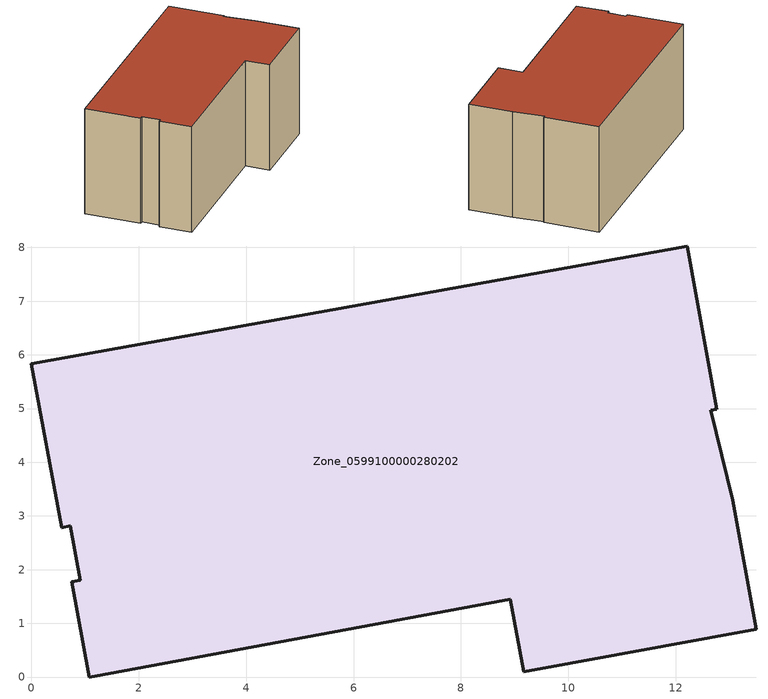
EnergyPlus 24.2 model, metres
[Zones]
Zone_0599100000280202
 floor ground (C_G): 12.65,4.97 13.07,3.29 13.5,0.89 9.17,0.1 8.92,1.45 1.08,0 0.75,1.77 0.91,1.8 0.73,2.81 0.56,2.78 0,5.83 12.21,8.03 12.76,4.99 z0
 wall outside (C_F): 12.21,8.03 0,5.83 0.56,2.78 0.73,2.81 0.91,1.8 0.75,1.77 1.08,0 8.92,1.45 9.17,0.1 13.5,0.89 13.07,3.29 12.65,4.97 12.76,4.99 12.21,8.03 z0:6.16
 roof outside (C_R): 12.76,4.99 12.21,8.03 0,5.83 0.56,2.78 0.73,2.81 0.91,1.8 0.75,1.77 1.08,0 8.92,1.45 9.17,0.1 13.5,0.89 13.07,3.29 12.65,4.97 z6.16
[BUILDING]
Pand.0599100000280202: North Axis=0; Terrain=City; Loads Convergence Tolerance Value=0.04; Temperature Convergence Tolerance Value=0.4; Solar Distribution=FullExterior; Maximum Number of Warmup Days=25; Minimum Number of Warmup Days=1
[Site:Location]
Rotterdam.The.Hague.AP_ZH_NLD Design_Conditions: Latitude=51.96; Longitude=4.45; Time Zone=1; Elevation=-4.5
[SITE:GROUNDTEMPERATURE:BUILDINGSURFACE]
18, 18, 18, 18, 18, 18, 18, 18, 18, 18, 18, 18
[MATERIAL] Thermal Absorptance=0.9; Solar Absorptance=0.7; Visible Absorptance=0.7
Name | Roughness | Thickness | Conductivity | Density | Specific Heat
G.D.1965 | MediumSmooth | 0.15 | 1 | 540 | 1210
F.D.1965 | Rough | 0.3 | 0.857143 | 1920 | 840
R.D.1965 | MediumRough | 0.2 | 0.08 | 1500 | 1000
[CONSTRUCTION]
C_G: G.D.1965
C_F: F.D.1965
C_R: R.D.1965
[ZONE]
Zone_0599100000280202: Type=1; Multiplier=1; Ceiling Height=Autocalculate; Volume=Autocalculate; Floor Area=autocalculate; Part of Total Floor Area=Yes
[ZONEINFILTRATION:DESIGNFLOWRATE]
Infil_Zone_0599100000280202: Zone or ZoneList or Space or SpaceList=Zone_0599100000280202; Schedule=AlwaysOn; Design Flow Rate Calculation Method=Flow/Area; Flow Rate per Floor Area=0.0042; Constant Term Coefficient=1; Temperature Term Coefficient=0; Velocity Term Coefficient=0; Velocity Squared Term Coefficient=0
[HVACTEMPLATE:ZONE:IDEALLOADSAIRSYSTEM]
Zone_0599100000280202: Maximum Heating Supply Air Temperature=50; Minimum Cooling Supply Air Temperature=13; Maximum Heating Supply Air Humidity Ratio=0.0156; Minimum Cooling Supply Air Humidity Ratio=0.0077; Heating Limit=NoLimit; Cooling Limit=NoLimit; Dehumidification Control Type=ConstantSensibleHeatRatio; Cooling Sensible Heat Ratio=0.7; Dehumidification Setpoint=60; Humidification Control Type=None; Humidification Setpoint=30; Outdoor Air Method=None; Outdoor Air Flow Rate per Person=0.00944; Outdoor Air Flow Rate per Zone Floor Area=0; Outdoor Air Flow Rate per Zone=0; Demand Controlled Ventilation Type=None; Outdoor Air Economizer Type=NoEconomizer; Heat Recovery Type=None; Sensible Heat Recovery Effectiveness=0.7; Latent Heat Recovery Effectiveness=0.65
[ZONECONTROL:THERMOSTAT]
ThermostatControl_Zone_0599100000280202: Zone or ZoneList=Zone_0599100000280202; Control Type Schedule=DualSetpointControlType; Control 1=Thermostat_Zone_0599100000280202; Temperature Difference Between Cutout And Setpoint=0
[THERMOSTATSETPOINT:DUALSETPOINT]
Thermostat_Zone_0599100000280202: Heating Setpoint Temperature Schedule=HeatingSetpoint_Zone_0599100000280202; Cooling Setpoint Temperature Schedule=CoolingSetpoint_Zone_0599100000280202
[SCHEDULE:COMPACT]
HeatingSetpoint_Zone_0599100000280202: Through: 12/31, For: AllDays, Until: 24:00, 21
CoolingSetpoint_Zone_0599100000280202: Through: 12/31, For: AllDays, Until: 24:00, 24
DualSetpointControlType: Through: 12/31, For: AllDays, Until: 24:00, 4
AlwaysOn: Through: 12/31, For: AllDays, Until: 24:00, 1
